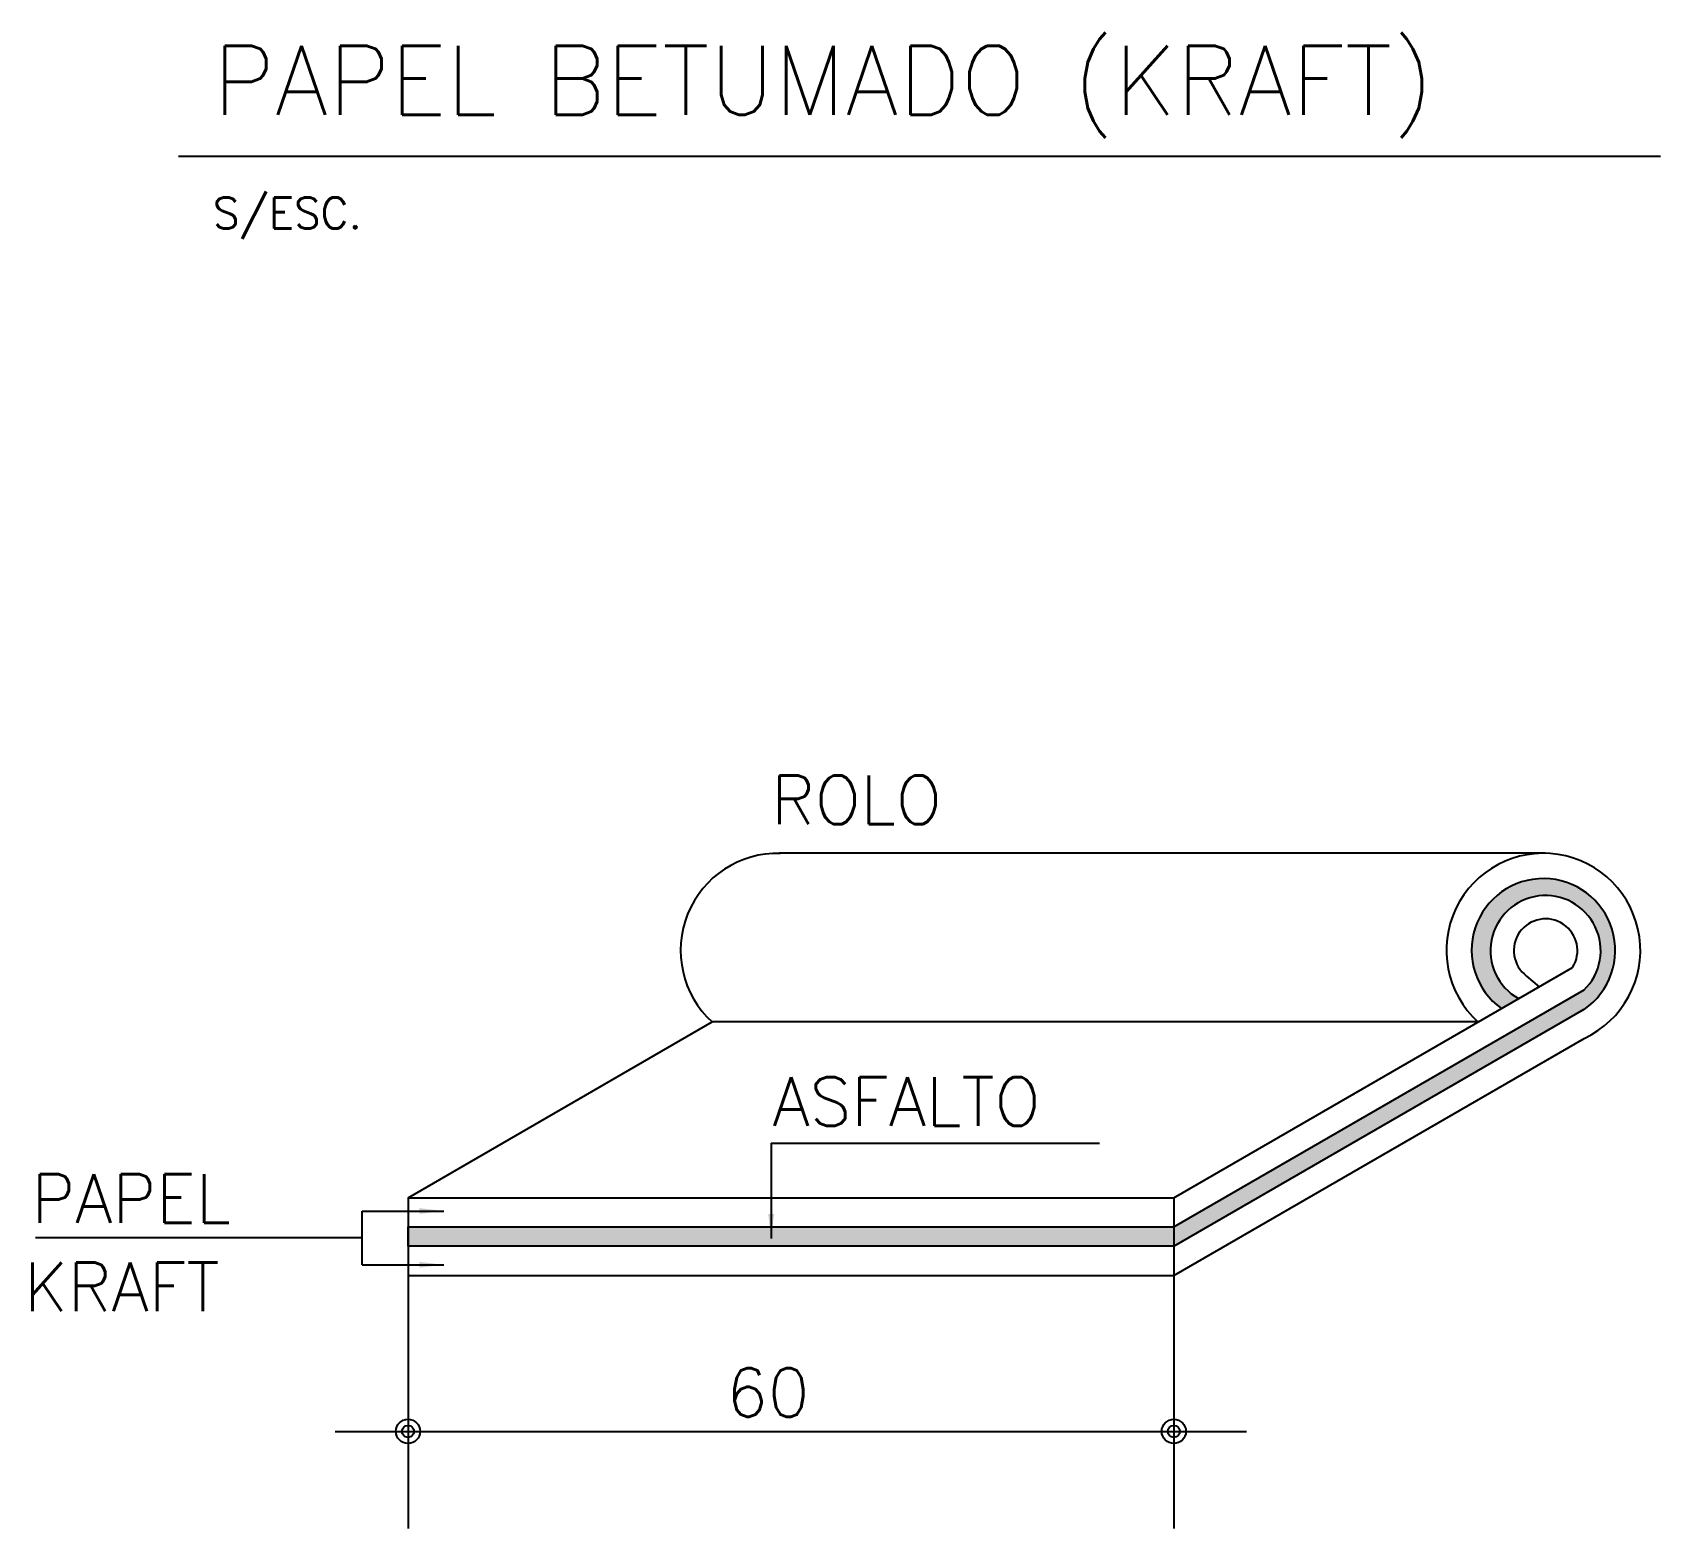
# Model space of a CAD drawing. Extents: x -14651 to 5271, y -4567 to 3191.
# Drawn here: x -10025 to -9552.9, y -1724 to -1290.3 of the extents above; entities that cross this region are included whole.
import ezdxf

# ---------------------------------------------------------------- set-up
doc = ezdxf.new("R2010")
doc.units = 0
doc.header["$LTSCALE"] = 25
for name, color, linetype in [('COTA', 1, 'Continuous'), ('EST-LINHA-COTA', 1, 'Continuous'), ('EST-LINHAS', 2, 'Continuous'), ('EST-SOMBRA-PILAR', 1, 'Continuous'), ('EST-VALOR-COTA', 3, 'Continuous'), ('H3', 253, 'Continuous'), ('Linha_fina', 1, 'Continuous'), ('Pena_4', 4, 'Continuous'), ('TEXTO', 3, 'Continuous')]:
    doc.layers.add(name, color=color, linetype=linetype)
doc.styles.get("Standard").update_dxf_attribs({"font": 'romans.shx'})
doc.styles.add('Texto1', font='romans.shx', dxfattribs={"height": 9})
doc.styles.add('Texto3', font='romans.shx', dxfattribs={"height": 20})

# ---------------------------------------------------------------- blocks, each defined once
blk = doc.blocks.new('ss')
at = {"layer": 'Linha_fina'}
blk.add_solid([(0, 0), (-2.5, -0.29), (-2.5, 0.3)], dxfattribs=at)

msp = doc.modelspace()

# ---------------------------------------------------------------- hatches: boundary and pattern name
at = {"layer": 'H3'}
for points in [[(-9575.04, -1573.55, 3.153969), (-9599.03, -1573.29), (-9594.05, -1570.41, -2.999142), (-9575.04, -1567.92)], [(-9575.04, -1573.5), (-9575.04, -1567.87), (-9694.03, -1636.57), (-9694.03, -1642.2)], [(-9916.13, -1636.57), (-9694.03, -1636.57), (-9694.03, -1642.2), (-9916.13, -1642.2)]]:
    msp.add_hatch(color=256, dxfattribs=at).paths.add_polyline_path(points)

# ---------------------------------------------------------------- linework, layer by layer
at = {"layer": 'COTA'}
msp.add_line((-9810.83, -1612.35), (-9715.55, -1612.35), dxfattribs=at)
for centre, radius, start, end in [((-9586.85, -1556.41), 20.81, 304.5543, 234.1872), ((-9586.21, -1556.5), 15.97, 314.1184, 240.5793)]:
    msp.add_arc(centre, radius, start, end, dxfattribs=at)
at = {"layer": 'EST-LINHA-COTA'}
for p, q in [((-9916.13, -1650.64), (-9916.13, -1724.01)), ((-9694.03, -1650.64), (-9694.03, -1724.01)), ((-9937.23, -1695.88), (-9672.94, -1695.88))]:
    msp.add_line(p, q, dxfattribs=at)
at = {"layer": 'EST-LINHAS'}
for p, q in [((-9586.38, -1528.29), (-9808.48, -1528.29)), ((-9694.03, -1628.14), (-9578.37, -1561.36)), ((-9591.76, -1563.86), (-9588.07, -1566.96)), ((-9916.13, -1628.14), (-9827.9, -1577.19)), ((-9605.8, -1577.19), (-9827.9, -1577.19)), ((-9694.03, -1650.64), (-9575.04, -1581.94)), ((-9916.13, -1628.14), (-9916.13, -1650.64)), ((-9916.13, -1628.14), (-9694.03, -1628.14)), ((-9694.03, -1628.14), (-9694.03, -1650.64)), ((-9916.13, -1650.64), (-9694.03, -1650.64))]:
    msp.add_line(p, q, dxfattribs=at)
for centre, radius, start, end in [((-9808.95, -1556.41), 28.12, 88.3905, 227.6492), ((-9586.85, -1556.41), 28.12, 294.8168, 227.6496), ((-9586.21, -1556.5), 9.22, 328.2298, 232.9587)]:
    msp.add_arc(centre, radius, start, end, dxfattribs=at)
at = {"layer": 'EST-SOMBRA-PILAR'}
for p, q in [((-9694.03, -1636.57), (-9575.05, -1567.87)), ((-9694.03, -1642.2), (-9575.05, -1573.5))]:
    msp.add_line(p, q, dxfattribs=at)
msp.add_lwpolyline([(-9916.13, -1636.57), (-9694.03, -1636.57), (-9694.03, -1642.2), (-9916.13, -1642.2), (-9916.13, -1636.57)], dxfattribs=at)
at = {"layer": 'EST-VALOR-COTA'}
for centre, radius in [((-9916.13, -1695.88), 3.51), ((-9916.13, -1695.88), 1.75), ((-9694.03, -1695.88), 3.51), ((-9694.03, -1695.88), 1.75)]:
    msp.add_circle(centre, radius, dxfattribs=at)
at = {"layer": 'Linha_fina'}
for p, q in [((-9810.83, -1612.35), (-9810.83, -1639.93)), ((-9929.41, -1631.99), (-9905.77, -1631.99)), ((-9929.41, -1647.58), (-9929.41, -1631.99)), ((-9929.41, -1639.79), (-10024.12, -1639.79)), ((-9929.41, -1647.58), (-9905.77, -1647.58))]:
    msp.add_line(p, q, dxfattribs=at)
at = {"layer": 'Pena_4'}
msp.add_line((-9982.71, -1326.15), (-9552.91, -1326.15), dxfattribs=at)

# ---------------------------------------------------------------- block references
at = {"layer": 'COTA', "xscale": 2.8125, "yscale": 2.8125, "zscale": 2.8125}
for p in [(-9905.77, -1631.99), (-9905.77, -1647.58)]:
    msp.add_blockref('ss', p, dxfattribs=at)
at = {"layer": 'COTA', "xscale": 2.8125, "yscale": 2.8125, "zscale": 2.8125, "rotation": 270}
msp.add_blockref('ss', (-9810.83, -1639.93), dxfattribs=at)

# ---------------------------------------------------------------- texts
at = {"layer": 'EST-VALOR-COTA'}
for s, p in [('ROLO', (-9810.79, -1519.83)), ('ASFALTO', (-9810.47, -1607.25)), ('PAPEL', (-10025.32, -1635.39)), ('KRAFT', (-10027.43, -1661.02)), ('60', (-9823.82, -1691.66))]:
    msp.add_text(s, height=14.064, dxfattribs=at).set_placement(p)
at = {"layer": 'TEXTO', "color": 4, "style": 'Texto3'}
msp.add_text('PAPEL BETUMADO (KRAFT)', height=20, dxfattribs=at).set_placement((-9972.71, -1314.15))
at = {"layer": 'TEXTO', "color": 2, "style": 'Texto1'}
msp.add_text('S/ESC. ', height=9, dxfattribs=at).set_placement((-9972.71, -1347.14))

doc.saveas('drawing.dxf')
